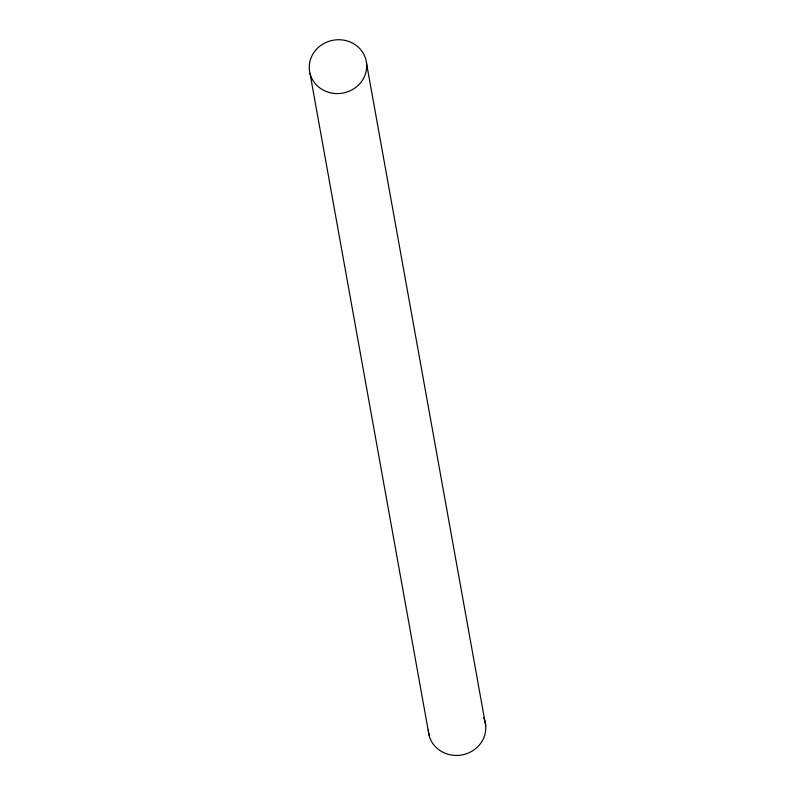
<?xml version="1.0" encoding="UTF-8"?>
<svg xmlns="http://www.w3.org/2000/svg" width="795" height="795" viewBox="0 0 795 795"><rect width="100%" height="100%" fill="white"/><g stroke="black" fill="none" stroke-linecap="round" stroke-linejoin="round"><path stroke-width="1.19" d="M366.614 63.799A28.789 26.861 -10.2 0 1 325.702 91.276A28.789 26.861 -10.2 0 1 321.607 44.908A28.789 26.861 -10.2 0 1 366.614 63.799L485.695 725.646M310.01 73.478L429.091 735.335M483.728 717.885A28.789 26.861 -10.2 0 1 462.76 754.763A28.789 26.861 -10.2 0 1 428.326 729.641"/></g></svg>
